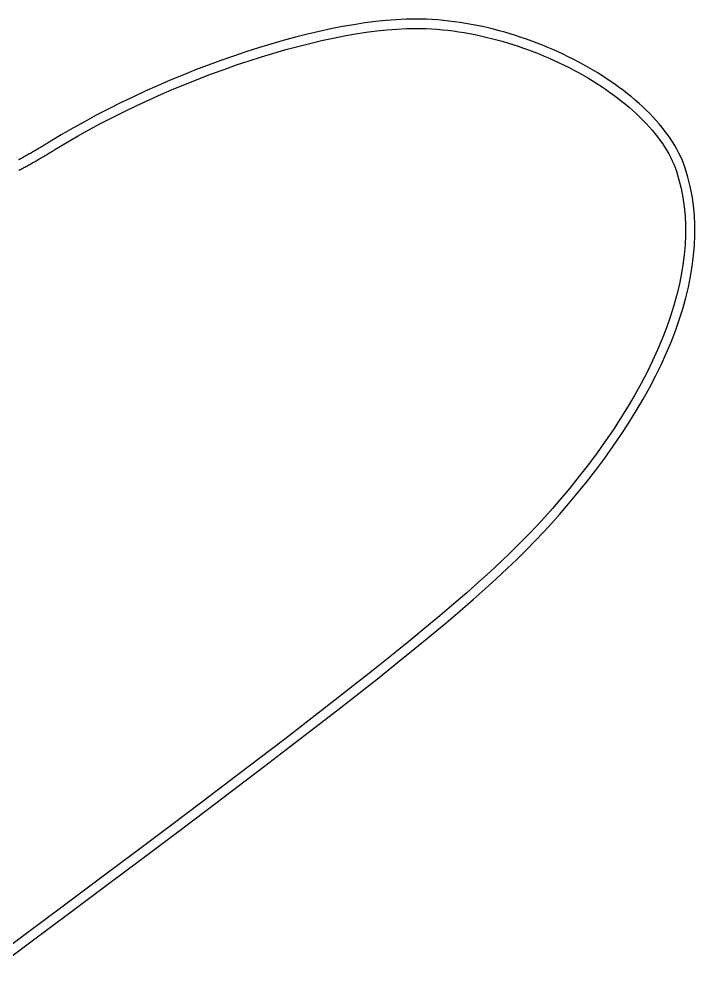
# Model space of a CAD drawing. Extents: x 0 to 745, y 0 to 539.
# Drawn here: x 357.7 to 415.6, y 393 to 474.8 of the extents above; entities that cross this region are included whole.
import ezdxf

# ---------------------------------------------------------------- set-up
doc = ezdxf.new("R2010")
doc.units = 0
doc.layers.get('0').update_dxf_attribs({"linetype": 'CONTINUOUS'})

msp = doc.modelspace()

# ---------------------------------------------------------------- linework, layer by layer
at = {"color": 7}
for points in [[(391.711, 474.8), (390.894, 474.786), (390.049, 474.745), (389.176, 474.677), (388.277, 474.584), (387.355, 474.464), (386.409, 474.32), (385.444, 474.151), (384.459, 473.959), (383.457, 473.743), (382.439, 473.505), (381.407, 473.245), (380.362, 472.963), (379.307, 472.66), (378.243, 472.337), (377.171, 471.994), (376.094, 471.632), (375.013, 471.252), (373.93, 470.853), (372.845, 470.437), (371.762, 470.004), (370.681, 469.555), (369.605, 469.09), (368.535, 468.61), (367.472, 468.115), (366.419, 467.606), (365.377, 467.084), (364.347, 466.549), (363.332, 466.002), (362.333, 465.443), (361.351, 464.873), (360.389, 464.292)], [(406.056, 470.911), (405.64, 471.136), (405.217, 471.356), (404.79, 471.57), (404.358, 471.779), (403.92, 471.983), (403.479, 472.18), (403.033, 472.372), (402.583, 472.557), (402.129, 472.736), (401.672, 472.909), (401.211, 473.075), (400.748, 473.234), (400.281, 473.387), (399.813, 473.533), (399.342, 473.671), (398.869, 473.802), (398.394, 473.926), (397.918, 474.043), (397.441, 474.151), (396.963, 474.252), (396.484, 474.345), (396.004, 474.429), (395.525, 474.505), (395.045, 474.573), (394.566, 474.633), (394.087, 474.683), (393.609, 474.725), (393.132, 474.757), (392.657, 474.781), (392.183, 474.795), (391.711, 474.8)], [(360.808, 463.611), (361.758, 464.184), (362.729, 464.747), (363.718, 465.299), (364.723, 465.84), (365.743, 466.369), (366.776, 466.885), (367.821, 467.387), (368.874, 467.876), (369.936, 468.351), (371.004, 468.811), (372.076, 469.255), (373.15, 469.683), (374.225, 470.094), (375.3, 470.489), (376.371, 470.865), (377.438, 471.223), (378.499, 471.562), (379.551, 471.882), (380.594, 472.182), (381.626, 472.46), (382.644, 472.718), (383.647, 472.954), (384.633, 473.167), (385.601, 473.358), (386.549, 473.525), (387.475, 473.668), (388.376, 473.786), (389.253, 473.879), (390.102, 473.946), (390.922, 473.986), (391.711, 474)], [(391.711, 474), (392.167, 473.995), (392.625, 473.981), (393.085, 473.959), (393.547, 473.927), (394.01, 473.886), (394.474, 473.837), (394.94, 473.779), (395.405, 473.713), (395.872, 473.638), (396.338, 473.556), (396.804, 473.465), (397.27, 473.367), (397.735, 473.261), (398.199, 473.148), (398.661, 473.027), (399.122, 472.899), (399.582, 472.764), (400.039, 472.622), (400.494, 472.473), (400.946, 472.318), (401.395, 472.156), (401.842, 471.987), (402.284, 471.813), (402.724, 471.632), (403.159, 471.446), (403.59, 471.253), (404.016, 471.055), (404.438, 470.852), (404.855, 470.643), (405.266, 470.429), (405.672, 470.209)], [(414.814, 462.022), (414.699, 462.348), (414.571, 462.672), (414.428, 462.995), (414.273, 463.317), (414.105, 463.636), (413.923, 463.954), (413.73, 464.269), (413.524, 464.582), (413.307, 464.893), (413.077, 465.202), (412.837, 465.508), (412.585, 465.811), (412.322, 466.112), (412.049, 466.409), (411.766, 466.704), (411.473, 466.996), (411.17, 467.284), (410.857, 467.569), (410.535, 467.85), (410.205, 468.128), (409.865, 468.402), (409.518, 468.672), (409.162, 468.938), (408.798, 469.2), (408.427, 469.458), (408.049, 469.712), (407.663, 469.961), (407.271, 470.206), (406.872, 470.446), (406.467, 470.681), (406.056, 470.911)], [(405.672, 470.209), (406.072, 469.985), (406.466, 469.756), (406.853, 469.522), (407.233, 469.284), (407.607, 469.042), (407.973, 468.795), (408.332, 468.544), (408.684, 468.29), (409.027, 468.032), (409.362, 467.77), (409.688, 467.505), (410.006, 467.237), (410.315, 466.966), (410.615, 466.692), (410.905, 466.416), (411.186, 466.137), (411.456, 465.855), (411.716, 465.572), (411.966, 465.287), (412.205, 465), (412.433, 464.711), (412.65, 464.42), (412.855, 464.129), (413.049, 463.836), (413.231, 463.543), (413.4, 463.248), (413.557, 462.953), (413.701, 462.658), (413.832, 462.362), (413.95, 462.066), (414.055, 461.77)], [(360.389, 464.292), (360.284, 464.228), (360.18, 464.164), (360.076, 464.101), (359.973, 464.038), (359.87, 463.976), (359.768, 463.915), (359.667, 463.854), (359.566, 463.794), (359.467, 463.735), (359.368, 463.676), (359.27, 463.618), (359.173, 463.561), (359.076, 463.505), (358.981, 463.45), (358.887, 463.395), (358.794, 463.342), (358.702, 463.289), (358.611, 463.237), (358.521, 463.186), (358.432, 463.136), (358.345, 463.086), (358.259, 463.038), (358.174, 462.991), (358.091, 462.945), (358.009, 462.9), (357.928, 462.856), (357.849, 462.813), (357.772, 462.771), (357.696, 462.73)], [(357.922, 461.944), (357.997, 461.983), (358.073, 462.024), (358.152, 462.066), (358.231, 462.109), (358.312, 462.153), (358.394, 462.198), (358.478, 462.244), (358.563, 462.292), (358.65, 462.34), (358.737, 462.389), (358.826, 462.439), (358.916, 462.49), (359.007, 462.542), (359.1, 462.595), (359.193, 462.648), (359.288, 462.703), (359.383, 462.758), (359.48, 462.814), (359.577, 462.871), (359.676, 462.929), (359.775, 462.988), (359.875, 463.047), (359.976, 463.107), (360.077, 463.168), (360.18, 463.229), (360.283, 463.291), (360.387, 463.354), (360.491, 463.417), (360.596, 463.481), (360.702, 463.546), (360.808, 463.611)], [(357.707, 461.831), (357.741, 461.849), (357.777, 461.868), (357.812, 461.886), (357.848, 461.905), (357.885, 461.924), (357.922, 461.944)], [(414.055, 461.77), (414.278, 461.029), (414.464, 460.273), (414.613, 459.502), (414.724, 458.716), (414.798, 457.917), (414.836, 457.104), (414.837, 456.278), (414.8, 455.439), (414.728, 454.587), (414.618, 453.724), (414.473, 452.849), (414.291, 451.963), (414.072, 451.067), (413.818, 450.16), (413.527, 449.243), (413.201, 448.317), (412.839, 447.382), (412.441, 446.438), (412.007, 445.486), (411.538, 444.526), (411.034, 443.559), (410.494, 442.584), (409.919, 441.604), (409.309, 440.617), (408.664, 439.624), (407.984, 438.626), (407.269, 437.624), (406.52, 436.616), (405.735, 435.605), (404.917, 434.59), (404.064, 433.572)], [(404.672, 433.053), (405.534, 434.083), (406.363, 435.11), (407.158, 436.134), (407.918, 437.156), (408.644, 438.173), (409.335, 439.187), (409.991, 440.196), (410.613, 441.2), (411.199, 442.199), (411.75, 443.193), (412.265, 444.18), (412.745, 445.161), (413.188, 446.135), (413.596, 447.101), (413.967, 448.06), (414.302, 449.011), (414.6, 449.953), (414.861, 450.887), (415.085, 451.811), (415.272, 452.725), (415.421, 453.629), (415.533, 454.523), (415.606, 455.405), (415.642, 456.277), (415.64, 457.136), (415.599, 457.983), (415.52, 458.818), (415.402, 459.639), (415.245, 460.447), (415.049, 461.242), (414.814, 462.022)], [(404.064, 433.572), (403.43, 432.839), (402.776, 432.105), (402.097, 431.366), (401.386, 430.617), (400.637, 429.853), (399.844, 429.067), (398.999, 428.257), (398.097, 427.415), (397.132, 426.538), (396.097, 425.62), (394.985, 424.655), (393.791, 423.64), (392.507, 422.569), (391.129, 421.437), (389.648, 420.238), (388.06, 418.968), (386.357, 417.622), (384.533, 416.194), (382.582, 414.68), (380.498, 413.074), (378.273, 411.372), (375.903, 409.567), (373.38, 407.656), (370.698, 405.633), (367.851, 403.493), (364.832, 401.231), (361.635, 398.842), (358.254, 396.321), (354.682, 393.662)], [(355.16, 393.021), (358.733, 395.68), (362.115, 398.203), (365.314, 400.593), (368.335, 402.856), (371.184, 404.998), (373.869, 407.023), (376.395, 408.936), (378.768, 410.743), (380.996, 412.448), (383.084, 414.057), (385.039, 415.574), (386.867, 417.006), (388.574, 418.355), (390.167, 419.629), (391.652, 420.832), (393.036, 421.969), (394.324, 423.045), (395.524, 424.065), (396.641, 425.034), (397.682, 425.958), (398.654, 426.841), (399.561, 427.688), (400.412, 428.505), (401.212, 429.297), (401.967, 430.068), (402.685, 430.825), (403.37, 431.571), (404.031, 432.312), (404.672, 433.053)]]:
    msp.add_lwpolyline(points, dxfattribs=at)

doc.saveas('drawing.dxf')
